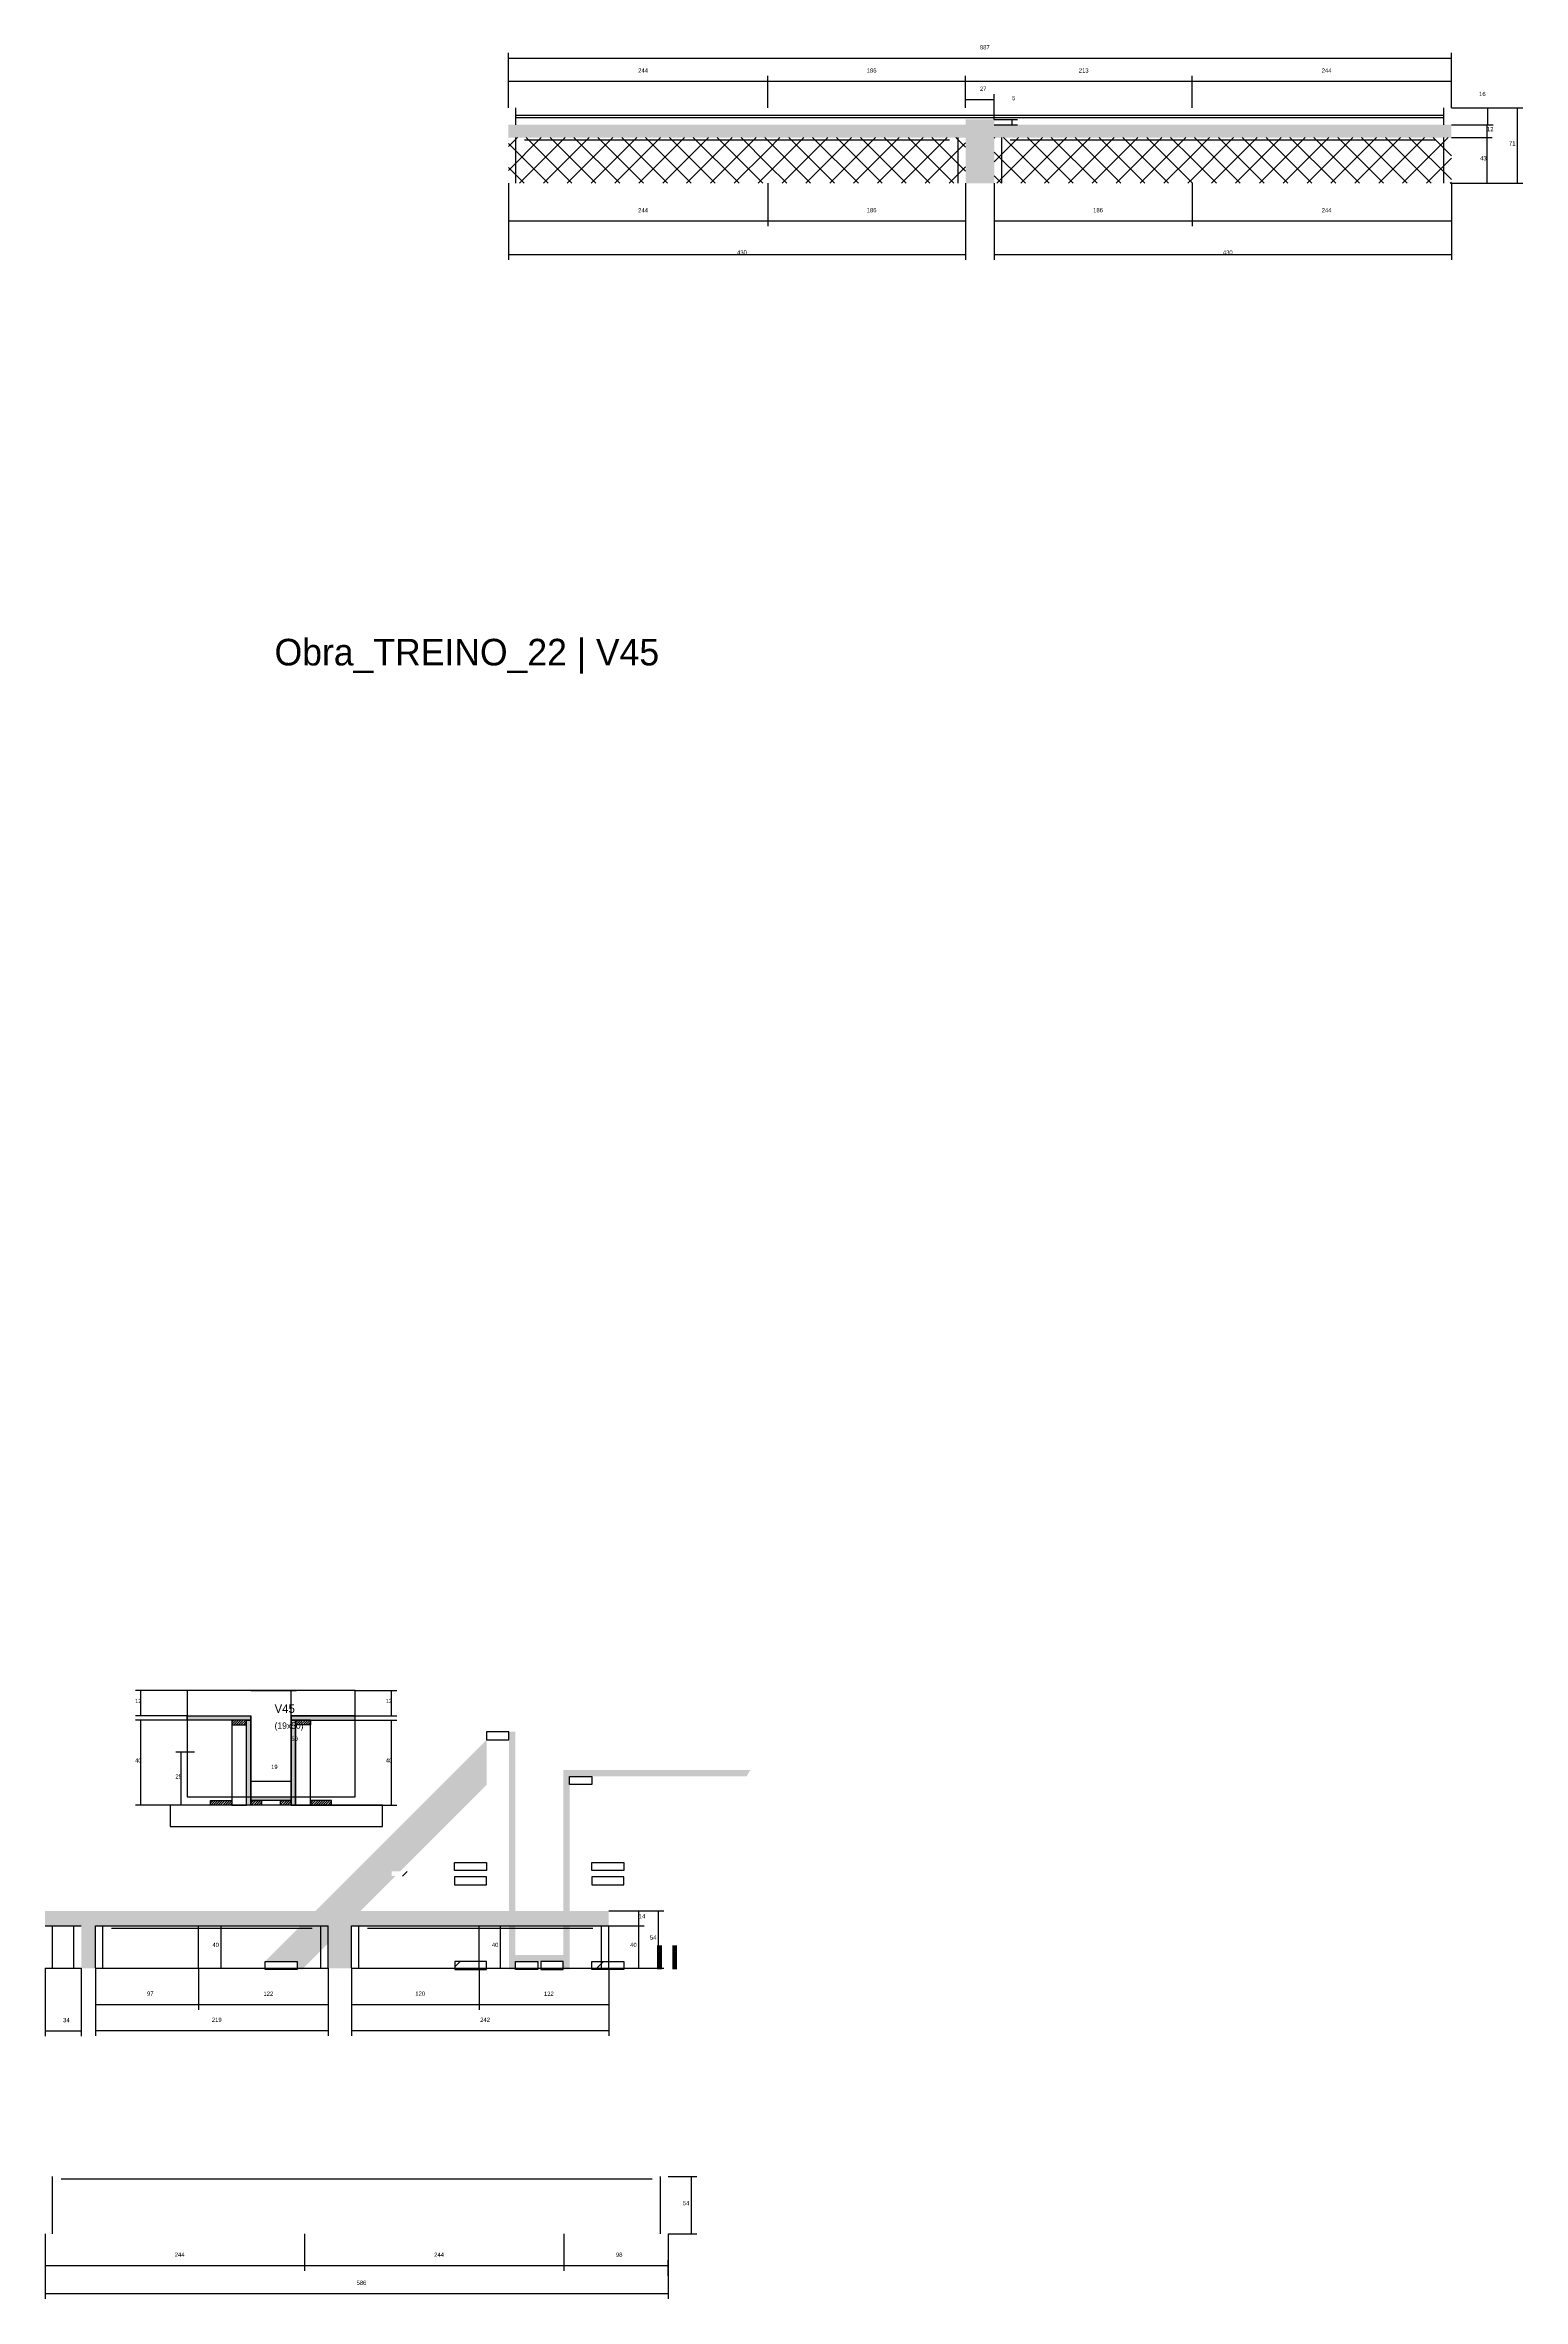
# Model space of a CAD drawing. Header units: metres. Extents: x -65046 to 21926, y -45195 to 1016.
# Drawn here: x 12584 to 13974, y -33546 to -31427 of the extents above; entities that cross this region are included whole.
import ezdxf

# ---------------------------------------------------------------- set-up
doc = ezdxf.new("R2010")
doc.units = ezdxf.units.M
for name, color, linetype in [('CONCRETO', 251, 'Continuous'), ('COTA', 241, 'Continuous'), ('Hachura', 253, 'Continuous'), ('LABEL_ID', 3, 'Continuous'), ('Madeira', 126, 'Continuous'), ('Painéis', 200, 'Continuous'), ('SARR_2.2x7', 40, 'Continuous'), ('Texto Seção', 7, 'Continuous')]:
    doc.layers.add(name, color=color, linetype=linetype)

msp = doc.modelspace()

# ---------------------------------------------------------------- hatches: boundary and pattern name
at = {"layer": 'CONCRETO'}
h = msp.add_hatch(dxfattribs=at)
h.set_pattern_fill('AR-CONC', scale=4)
h.paths.add_polyline_path([(13026.5, -33012.8), (13026.5, -33222.8), (13071.5, -33222.8), (13071.5, -33048.8), (13247.5, -33048.8), (13268.3, -33012.8)])
h = msp.add_hatch(dxfattribs=at)
h.set_pattern_fill('AR-CONC', scale=4)
h.paths.add_polyline_path([(13028.7, -33123.3), (13043.6, -33123.3), (13043.6, -33123.3), (13043.6, -33107.8), (13043.6, -33107.8), (13028.7, -33107.8), (13028.7, -33107.8), (13028.7, -33123.3)])
h = msp.add_hatch(dxfattribs=at)
h.set_pattern_fill('AR-CONC', scale=4)
h.paths.add_polyline_path([(13054.1, -33123.3), (13068.9, -33123.3), (13068.9, -33123.3), (13068.9, -33107.8), (13068.9, -33107.8), (13054.1, -33107.8), (13054.1, -33107.8), (13054.1, -33123.3)])
h = msp.add_hatch(dxfattribs=at)
h.set_pattern_fill('AR-CONC', scale=4)
h.paths.add_polyline_path([(13040.6, -33220.9), (13056.4, -33220.9), (13056.4, -33220.9), (13056.4, -33204.8), (13056.4, -33204.8), (13040.6, -33204.8), (13040.6, -33204.8), (13040.6, -33220.9)])
at = {"layer": 'COTA'}
h = msp.add_hatch(dxfattribs=at)
h.set_pattern_fill('AR-CONC', scale=0.03)
h.paths.add_polyline_path([(13450, -31556.6), (13477, -31556.6), (13477, -31513.6), (13907, -31513.6), (13907, -31501.6), (13477, -31501.6), (13477, -31496.6), (13450, -31496.6), (13450, -31501.6), (13020, -31501.6), (13020, -31513.6), (13450, -31513.6)])
h = msp.add_hatch(dxfattribs=at)
h.set_pattern_fill('AR-CONC', scale=0.03)
h.paths.add_polyline_path([(12872.4, -33195.2), (13114.4, -33195.2), (13114.4, -33181.2), (12584.1, -33181.2), (12584.1, -33195.2), (12618.1, -33195.2), (12618.1, -33235.2), (12631.5, -33235.2), (12631.5, -33195.2), (12850.5, -33195.2), (12850.5, -33235.2), (12872.4, -33235.2)])
at = {"layer": 'Hachura'}
h = msp.add_hatch(dxfattribs=at)
h.set_pattern_fill('ANSI37', scale=5)
h.paths.add_polyline_path([(13264, -31556.6), (13264, -31513.6), (13020, -31513.6), (13020, -31556.6)])
h = msp.add_hatch(dxfattribs=at)
h.set_pattern_fill('ANSI37', scale=5)
h.paths.add_polyline_path([(13264, -31513.6), (13264, -31556.6), (13450, -31556.6), (13450, -31513.6)])
h = msp.add_hatch(dxfattribs=at)
h.set_pattern_fill('ANSI37', scale=5)
h.paths.add_polyline_path([(13477, -31513.6), (13477, -31556.6), (13663, -31556.6), (13663, -31513.6)])
h = msp.add_hatch(dxfattribs=at)
h.set_pattern_fill('ANSI37', scale=5)
h.paths.add_polyline_path([(13663, -31513.6), (13663, -31556.6), (13907, -31556.6), (13907, -31513.6)])
h = msp.add_hatch(color=8, dxfattribs=at)
h.dxf.hatch_style = 1
h.paths.add_polyline_path([(12717.7, -33001.8), (12717.7, -32997.8), (12717.7, -32997.8), (12777.7, -32997.8), (12777.7, -32997.8), (12777.7, -33001.8), (12777.7, -33001.8), (12717.7, -33001.8)])
h = msp.add_hatch(color=8, dxfattribs=at)
h.dxf.hatch_style = 1
h.paths.add_polyline_path([(12875.7, -33001.8), (12875.7, -32997.8), (12875.7, -32997.8), (12815.7, -32997.8), (12815.7, -32997.8), (12815.7, -33001.8), (12815.7, -33001.8), (12875.7, -33001.8)])
h = msp.add_hatch(dxfattribs=at)
h.set_pattern_fill('ANSI31', scale=0.5)
h.paths.add_polyline_path([(12759.7, -33001.8), (12759.7, -33006.2), (12759.7, -33006.2), (12773.7, -33006.2), (12773.7, -33006.2), (12773.7, -33001.8), (12773.7, -33001.8), (12759.7, -33001.8)])
h = msp.add_hatch(color=8, dxfattribs=at)
h.dxf.hatch_style = 1
h.paths.add_polyline_path([(12773.7, -33001.8), (12777.7, -33001.8), (12777.7, -33001.8), (12777.7, -33081.8), (12777.7, -33081.8), (12773.7, -33081.8), (12773.7, -33081.8), (12773.7, -33001.8)])
h = msp.add_hatch(color=8, dxfattribs=at)
h.dxf.hatch_style = 1
h.paths.add_polyline_path([(12999.5, -33062.7), (12999.5, -33020.3), (12791, -33228.8), (12821.1, -33228.8), (12821.1, -33236.3), (12825.9, -33236.3), (12913.7, -33148.5), (12910, -33148.5), (12910, -33144.1), (12918.1, -33144.1)])
h = msp.add_hatch(color=8, dxfattribs=at)
h.dxf.hatch_style = 1
h.paths.add_polyline_path([(12819.7, -33001.8), (12815.7, -33001.8), (12815.7, -33001.8), (12815.7, -33081.8), (12815.7, -33081.8), (12819.7, -33081.8), (12819.7, -33081.8), (12819.7, -33001.8)])
h = msp.add_hatch(dxfattribs=at)
h.set_pattern_fill('ANSI31', scale=0.5)
h.paths.add_polyline_path([(12833.7, -33001.8), (12833.7, -33006.2), (12833.7, -33006.2), (12819.7, -33006.2), (12819.7, -33006.2), (12819.7, -33001.8), (12819.7, -33001.8), (12833.7, -33001.8)])
h = msp.add_hatch(dxfattribs=at)
h.set_pattern_fill('ANSI31', scale=30)
h.paths.add_polyline_path([(12999.5, -33012.8), (13020.5, -33012.8), (13020.5, -33020.3), (12999.5, -33020.3)])
h = msp.add_hatch(color=8, dxfattribs=at)
h.dxf.hatch_style = 1
h.paths.add_polyline_path([(13026.5, -33012.8), (13020.5, -33012.8), (13020.5, -33012.8), (13020.5, -33236.3), (13020.5, -33236.3), (13026.5, -33236.3), (13026.5, -33236.3), (13026.5, -33012.8)])
h = msp.add_hatch(color=8, dxfattribs=at)
h.dxf.hatch_style = 1
h.paths.add_polyline_path([(13247.5, -33048.8), (13071.5, -33048.8), (13071.5, -33048.8), (13071.5, -33054.8), (13071.5, -33054.8), (13244, -33054.8), (13244, -33054.8), (13247.5, -33048.8)])
h = msp.add_hatch(color=8, dxfattribs=at)
h.dxf.hatch_style = 1
h.paths.add_polyline_path([(13077.5, -33054.8), (13071.5, -33054.8), (13071.5, -33054.8), (13071.5, -33236.3), (13071.5, -33236.3), (13077.5, -33236.3), (13077.5, -33236.3), (13077.5, -33054.8)])
h = msp.add_hatch(dxfattribs=at)
h.set_pattern_fill('ANSI31', scale=30)
h.paths.add_polyline_path([(13077.5, -33054.8), (13098.5, -33054.8), (13098.5, -33062.3), (13077.5, -33062.3)])
h = msp.add_hatch(dxfattribs=at)
h.set_pattern_fill('ANSI31', scale=0.5)
h.paths.add_polyline_path([(12739.7, -33081.8), (12739.7, -33077.4), (12739.7, -33077.4), (12759.7, -33077.4), (12759.7, -33077.4), (12759.7, -33081.8), (12759.7, -33081.8), (12739.7, -33081.8)])
h = msp.add_hatch(color=8, dxfattribs=at)
h.dxf.hatch_style = 1
h.paths.add_polyline_path([(12777.7, -33077.4), (12777.7, -33073.8), (12777.7, -33073.8), (12815.7, -33073.8), (12815.7, -33073.8), (12815.7, -33077.4), (12815.7, -33077.4), (12777.7, -33077.4)])
h = msp.add_hatch(dxfattribs=at)
h.set_pattern_fill('ANSI31', scale=0.5)
h.paths.add_polyline_path([(12777.7, -33081.8), (12777.7, -33077.4), (12777.7, -33077.4), (12787.7, -33077.4), (12787.7, -33077.4), (12787.7, -33081.8), (12787.7, -33081.8), (12777.7, -33081.8)])
h = msp.add_hatch(dxfattribs=at)
h.set_pattern_fill('ANSI31', scale=0.5)
h.paths.add_polyline_path([(12805.7, -33081.8), (12805.7, -33077.4), (12805.7, -33077.4), (12815.7, -33077.4), (12815.7, -33077.4), (12815.7, -33081.8), (12815.7, -33081.8), (12805.7, -33081.8)])
h = msp.add_hatch(dxfattribs=at)
h.set_pattern_fill('ANSI31', scale=0.5)
h.paths.add_polyline_path([(12853.7, -33081.8), (12853.7, -33077.4), (12853.7, -33077.4), (12833.7, -33077.4), (12833.7, -33077.4), (12833.7, -33081.8), (12833.7, -33081.8), (12853.7, -33081.8)])
h = msp.add_hatch(dxfattribs=at)
h.set_pattern_fill('ANSI32', scale=20)
h.paths.add_polyline_path([(12910, -33148.5), (12910, -33144.1), (12955, -33144.1), (12955, -33148.5)])
h = msp.add_hatch(dxfattribs=at)
h.set_pattern_fill('ANSI31', scale=30)
h.paths.add_polyline_path([(12999.5, -33143.3), (12999.5, -33135.8), (12969.4, -33135.8), (12969.4, -33143.3)])
h = msp.add_hatch(dxfattribs=at)
h.set_pattern_fill('ANSI31', scale=30)
h.paths.add_polyline_path([(13128.5, -33143.3), (13128.5, -33135.8), (13098.5, -33135.8), (13098.5, -33143.3)])
h = msp.add_hatch(dxfattribs=at)
h.set_pattern_fill('ANSI31', scale=30)
h.paths.add_polyline_path([(12969.4, -33156.8), (12999.5, -33156.8), (12999.5, -33149.3), (12969.4, -33149.3)])
h = msp.add_hatch(dxfattribs=at)
h.set_pattern_fill('ANSI31', scale=30)
h.paths.add_polyline_path([(13098.5, -33156.8), (13128.5, -33156.8), (13128.5, -33149.3), (13098.5, -33149.3)])
h = msp.add_hatch(dxfattribs=at)
h.set_pattern_fill('ANSI31', scale=30)
h.paths.add_polyline_path([(12821.1, -33236.3), (12821.1, -33228.8), (12791, -33228.8), (12791, -33236.3)])
h = msp.add_hatch(dxfattribs=at)
h.set_pattern_fill('ANSI31', scale=30)
h.paths.add_polyline_path([(12969.5, -33236.3), (12999.5, -33236.3), (12999.5, -33228.8), (12969.5, -33228.8)])
h = msp.add_hatch(color=8, dxfattribs=at)
h.dxf.hatch_style = 1
h.paths.add_polyline_path([(13071.5, -33222.8), (13026.5, -33222.8), (13026.5, -33222.8), (13026.5, -33228.8), (13026.5, -33228.8), (13071.5, -33228.8), (13071.5, -33228.8), (13071.5, -33222.8)])
h = msp.add_hatch(dxfattribs=at)
h.set_pattern_fill('ANSI31', scale=30)
h.paths.add_polyline_path([(13026.5, -33228.8), (13047.5, -33228.8), (13047.5, -33236.3), (13026.5, -33236.3)])
h = msp.add_hatch(dxfattribs=at)
h.set_pattern_fill('ANSI31', scale=30)
h.paths.add_polyline_path([(13071.5, -33236.3), (13071.5, -33228.8), (13050.5, -33228.8), (13050.5, -33236.3)])
h = msp.add_hatch(dxfattribs=at)
h.set_pattern_fill('ANSI31', scale=30)
h.paths.add_polyline_path([(13128.5, -33228.8), (13098.5, -33228.8), (13098.5, -33236.3), (13128.5, -33236.3)])
h = msp.add_hatch(color=8, dxfattribs=at)
h.dxf.hatch_style = 1
h.paths.add_polyline_path([(13159.8, -33236.3), (13164.3, -33236.3), (13164.3, -33213.5), (13159.8, -33213.5)])
h = msp.add_hatch(color=8, dxfattribs=at)
h.dxf.hatch_style = 1
h.paths.add_polyline_path([(13174.2, -33236.3), (13178.7, -33236.3), (13178.7, -33213.5), (13174.2, -33213.5)])

# ---------------------------------------------------------------- linework, layer by layer
at = {"layer": 'CONCRETO'}
for points in [[(12875.7, -32997.8), (12875.7, -32973.8), (12717.7, -32973.8), (12717.7, -32997.8), (12777.7, -32997.8), (12777.7, -33073.8), (12815.7, -33073.8), (12815.7, -33007.8), (12815.7, -32997.8)], [(12717.7, -33073.8), (12875.7, -33073.8), (12875.7, -32973.8), (12717.7, -32973.8)]]:
    msp.add_lwpolyline(points, close=True, dxfattribs=at)
at = {"layer": 'COTA'}
for p, q in [((13020, -31485.6), (13020, -31433.8)), ((13020, -31438.8), (13907, -31438.8)), ((13907, -31485.6), (13907, -31433.8)), ((13020, -31485.6), (13020, -31455.7)), ((13020, -31460.7), (13264, -31460.7)), ((13264, -31485.6), (13264, -31455.7)), ((13264, -31485.6), (13264, -31455.7)), ((13264, -31460.7), (13450, -31460.7)), ((13450, -31485.6), (13450, -31455.7)), ((13450, -31485.6), (13450, -31455.7)), ((13450, -31460.7), (13663, -31460.7)), ((13450, -31485.6), (13450, -31472.8)), ((13477, -31496.6), (13477, -31472.8)), ((13663, -31485.6), (13663, -31455.7)), ((13663, -31485.6), (13663, -31455.7)), ((13663, -31460.7), (13907, -31460.7)), ((13907, -31485.6), (13907, -31455.7)), ((13450, -31477.8), (13477, -31477.8)), ((13907, -31485.6), (13974.3, -31485.6)), ((13907, -31485.6), (13946.2, -31485.6)), ((13941.2, -31501.6), (13941.2, -31485.6)), ((13969.3, -31556.6), (13969.3, -31485.6)), ((13477, -31496.6), (13498.8, -31496.6)), ((13477, -31501.6), (13498.8, -31501.6)), ((13493.8, -31501.6), (13493.8, -31496.6)), ((13907, -31501.6), (13945.5, -31501.6)), ((13907, -31501.6), (13946.2, -31501.6)), ((13907, -31513.6), (13945.5, -31513.6)), ((13907, -31513.6), (13945.5, -31513.6)), ((13940.5, -31513.6), (13940.5, -31501.6)), ((13940.5, -31556.6), (13940.5, -31513.6)), ((13020, -31556.6), (13020, -31597)), ((13020, -31556.6), (13020, -31628.7)), ((13264, -31556.6), (13264, -31597)), ((13264, -31556.6), (13264, -31597)), ((13450, -31556.6), (13450, -31597)), ((13450, -31556.6), (13450, -31628.7)), ((13477, -31556.6), (13477, -31597)), ((13477, -31556.6), (13477, -31628.7)), ((13663, -31556.6), (13663, -31597)), ((13663, -31556.6), (13663, -31597)), ((13907, -31556.6), (13907, -31597)), ((13907, -31556.6), (13907, -31628.7)), ((13907, -31556.6), (13945.5, -31556.6)), ((13907, -31556.6), (13974.3, -31556.6)), ((13020, -31592), (13264, -31592)), ((13264, -31592), (13450, -31592)), ((13477, -31592), (13663, -31592)), ((13663, -31592), (13907, -31592)), ((13020, -31623.7), (13450, -31623.7)), ((13477, -31623.7), (13907, -31623.7)), ((12717.7, -32973.8), (12669.3, -32973.8)), ((12674.3, -32997.8), (12674.3, -32973.8)), ((12777.7, -32973.8), (12820.7, -32973.8)), ((12815.7, -33073.8), (12815.7, -32973.8)), ((12875.7, -32973.8), (12915.1, -32973.8)), ((12910.1, -32997.8), (12910.1, -32973.8)), ((12717.7, -32997.8), (12669.3, -32997.8)), ((12875.7, -32997.8), (12915.1, -32997.8)), ((12717.7, -33001.8), (12669.3, -33001.8)), ((12674.3, -33081.8), (12674.3, -33001.8)), ((12833.7, -33001.8), (12915.1, -33001.8)), ((12910.1, -33081.8), (12910.1, -33001.8)), ((12724.7, -33031.8), (12707.2, -33031.8)), ((12712.2, -33081.8), (12712.2, -33031.8)), ((12777.7, -33073.8), (12777.7, -33054.3)), ((12777.7, -33059.3), (12815.7, -33059.3)), ((12815.7, -33073.8), (12815.7, -33054.3)), ((12739.7, -33081.8), (12669.3, -33081.8)), ((12731.6, -33081.8), (12707.2, -33081.8)), ((12777.7, -33073.8), (12820.7, -33073.8)), ((12853.7, -33081.8), (12915.1, -33081.8)), ((13114.4, -33181.2), (13147.6, -33181.2)), ((13114.4, -33181.2), (13166.2, -33181.2)), ((13142.6, -33195.2), (13142.6, -33181.2)), ((13161.2, -33235.2), (13161.2, -33181.2)), ((12740, -33195.2), (12754.6, -33195.2)), ((12749.6, -33235.2), (12749.6, -33195.2)), ((13003.8, -33195.2), (13017.5, -33195.2)), ((13012.5, -33235.2), (13012.5, -33195.2)), ((13114.4, -33195.2), (13147.6, -33195.2)), ((13114.4, -33195.2), (13147.6, -33195.2)), ((13142.6, -33235.2), (13142.6, -33195.2)), ((12584.1, -33235.2), (12584.1, -33299.1)), ((12618.1, -33235.2), (12618.1, -33299.1)), ((12631.5, -33235.2), (12631.5, -33274.1)), ((12631.5, -33235.2), (12631.5, -33298.7)), ((12728.5, -33235.2), (12728.5, -33274.1)), ((12728.5, -33235.2), (12728.5, -33274.1)), ((12740, -33235.2), (12754.6, -33235.2)), ((12850.5, -33235.2), (12850.5, -33274.1)), ((12850.5, -33235.2), (12850.5, -33298.7)), ((12872.4, -33235.2), (12872.4, -33274.1)), ((12872.4, -33235.2), (12872.4, -33298.7)), ((12992.4, -33235.2), (12992.4, -33274.1)), ((12992.4, -33235.2), (12992.4, -33274.1)), ((13003.8, -33235.2), (13017.5, -33235.2)), ((13114.4, -33235.2), (13114.4, -33274.1)), ((13114.4, -33235.2), (13114.4, -33298.7)), ((13114.4, -33235.2), (13147.6, -33235.2)), ((13114.4, -33235.2), (13166.2, -33235.2)), ((12631.5, -33269.1), (12728.5, -33269.1)), ((12728.5, -33269.1), (12850.5, -33269.1)), ((12872.4, -33269.1), (12992.4, -33269.1)), ((12992.4, -33269.1), (13114.4, -33269.1)), ((12584.1, -33294.1), (12618.1, -33294.1)), ((12631.5, -33293.7), (12850.5, -33293.7)), ((12872.4, -33293.7), (13114.4, -33293.7)), ((13170.1, -33431), (13197.1, -33431)), ((13192.1, -33485), (13192.1, -33431)), ((12584.1, -33485), (12584.1, -33519.6)), ((12584.1, -33485), (12584.1, -33546.1)), ((12828.1, -33485), (12828.1, -33519.6)), ((12828.1, -33485), (12828.1, -33519.6)), ((13072.1, -33485), (13072.1, -33519.6)), ((13072.1, -33485), (13072.1, -33519.6)), ((13170.1, -33485), (13197.1, -33485)), ((13170.1, -33485), (13170.1, -33546.1)), ((12584.1, -33514.6), (12828.1, -33514.6)), ((12828.1, -33514.6), (13072.1, -33514.6)), ((13072.1, -33514.6), (13170.1, -33514.6)), ((13170.1, -33524.3), (13170.1, -33509.6)), ((12584.1, -33541.1), (13170.1, -33541.1))]:
    msp.add_line(p, q, dxfattribs=at)
at = {"layer": 'Madeira'}
for points in [[(12759.7, -33001.8), (12759.7, -33006.2), (12773.7, -33006.2), (12773.7, -33001.8)], [(12759.7, -33081.8), (12773.7, -33081.8), (12773.7, -33001.8), (12759.7, -33001.8)], [(12833.7, -33001.8), (12833.7, -33006.2), (12819.7, -33006.2), (12819.7, -33001.8)], [(12833.7, -33001.8), (12819.7, -33001.8), (12819.7, -33081.8), (12833.7, -33081.8)], [(12999.5, -33020.3), (13020.5, -33020.3), (13020.5, -33012.8), (12999.5, -33012.8)], [(13098.5, -33062.3), (13077.5, -33062.3), (13077.5, -33054.8), (13098.5, -33054.8)], [(12701.8, -33101.8), (12901.4, -33101.8), (12901.4, -33081.8), (12701.8, -33081.8)], [(12739.7, -33081.8), (12739.7, -33077.4), (12759.7, -33077.4), (12759.7, -33081.8)], [(12777.7, -33081.8), (12777.7, -33077.4), (12787.7, -33077.4), (12787.7, -33081.8)], [(12805.7, -33081.8), (12805.7, -33077.4), (12815.7, -33077.4), (12815.7, -33081.8)], [(12853.7, -33081.8), (12853.7, -33077.4), (12833.7, -33077.4), (12833.7, -33081.8)], [(12969.4, -33135.8), (12999.5, -33135.8), (12999.5, -33143.3), (12969.4, -33143.3)], [(13098.5, -33135.8), (13128.5, -33135.8), (13128.5, -33143.3), (13098.5, -33143.3)], [(12969.4, -33156.8), (12999.5, -33156.8), (12999.5, -33149.3), (12969.4, -33149.3)], [(13098.5, -33156.8), (13128.5, -33156.8), (13128.5, -33149.3), (13098.5, -33149.3)], [(12791, -33228.8), (12821.1, -33228.8), (12821.1, -33236.3), (12791, -33236.3)], [(12969.5, -33236.3), (12999.5, -33236.3), (12999.5, -33228.8), (12969.5, -33228.8)], [(13047.5, -33236.3), (13026.5, -33236.3), (13026.5, -33228.8), (13047.5, -33228.8)], [(13050.5, -33236.3), (13071.5, -33236.3), (13071.5, -33228.8), (13050.5, -33228.8)], [(13128.5, -33236.3), (13098.5, -33236.3), (13098.5, -33228.8), (13128.5, -33228.8)]]:
    msp.add_lwpolyline(points, close=True, dxfattribs=at)
at = {"layer": 'Painéis'}
for p, q in [((12717.7, -32997.8), (12777.7, -32997.8)), ((12717.7, -33001.8), (12717.7, -32997.8)), ((12777.7, -33001.8), (12777.7, -32997.8)), ((12815.7, -32997.8), (12875.7, -32997.8)), ((12815.7, -33001.8), (12815.7, -32997.8)), ((12875.7, -33001.8), (12875.7, -32997.8)), ((12777.7, -33081.8), (12777.7, -33001.8)), ((12815.7, -33081.8), (12815.7, -33001.8)), ((12777.7, -33073.8), (12815.7, -33073.8)), ((12777.7, -33077.4), (12777.7, -33073.8)), ((12815.7, -33077.4), (12815.7, -33073.8)), ((12584.1, -33195.2), (12618.1, -33195.2)), ((12631.5, -33195.2), (12850.5, -33195.2)), ((12631.5, -33235.2), (12631.5, -33195.2)), ((12728.5, -33235.2), (12728.5, -33195.2)), ((12850.5, -33235.2), (12850.5, -33195.2)), ((12872.4, -33195.2), (13114.4, -33195.2)), ((12872.4, -33235.2), (12872.4, -33195.2)), ((12992.4, -33235.2), (12992.4, -33195.2)), ((13114.4, -33235.2), (13114.4, -33195.2)), ((12584.1, -33235.2), (12618.1, -33235.2)), ((12631.5, -33235.2), (12850.5, -33235.2)), ((12872.4, -33235.2), (13114.4, -33235.2))]:
    msp.add_line(p, q, dxfattribs=at)
for points in [[(12717.7, -33001.8), (12717.7, -32997.8), (12777.7, -32997.8), (12777.7, -33001.8)], [(12875.7, -33001.8), (12875.7, -32997.8), (12815.7, -32997.8), (12815.7, -33001.8)], [(12773.7, -33001.8), (12777.7, -33001.8), (12777.7, -33081.8), (12773.7, -33081.8)], [(12819.7, -33001.8), (12815.7, -33001.8), (12815.7, -33081.8), (12819.7, -33081.8)], [(12777.7, -33077.4), (12777.7, -33073.8), (12815.7, -33073.8), (12815.7, -33077.4)]]:
    msp.add_lwpolyline(points, close=True, dxfattribs=at)
at = {"layer": 'SARR_2.2x7'}
for p, q in [((13027, -31501.6), (13027, -31485.6)), ((13027, -31492.6), (13264, -31492.6)), ((13027, -31494.6), (13264, -31494.6)), ((13264, -31492.6), (13663, -31492.6)), ((13264, -31494.6), (13663, -31494.6)), ((13663, -31492.6), (13900, -31492.6)), ((13663, -31494.6), (13900, -31494.6)), ((13900, -31501.6), (13900, -31485.6)), ((13027, -31556.6), (13027, -31513.6)), ((13035, -31515.8), (13264, -31515.8)), ((13264, -31515.8), (13435, -31515.8)), ((13443, -31556.6), (13443, -31513.6)), ((13484, -31556.6), (13484, -31513.6)), ((13492, -31515.8), (13663, -31515.8)), ((13663, -31515.8), (13892, -31515.8)), ((13900, -31556.6), (13900, -31513.6)), ((12591.1, -33235.2), (12591.1, -33195.2)), ((12611.1, -33235.2), (12611.1, -33195.2)), ((12638.5, -33235.2), (12638.5, -33195.2)), ((12646.5, -33197.4), (12728.5, -33197.4)), ((12728.5, -33197.4), (12835.5, -33197.4)), ((12843.5, -33235.2), (12843.5, -33195.2)), ((12879.4, -33235.2), (12879.4, -33195.2)), ((12887.4, -33197.4), (12992.4, -33197.4)), ((12992.4, -33197.4), (13099.4, -33197.4)), ((13107.4, -33235.2), (13107.4, -33195.2)), ((12591.1, -33485), (12591.1, -33431)), ((12599.1, -33433.2), (12828.1, -33433.2)), ((12828.1, -33433.2), (13072.1, -33433.2)), ((13072.1, -33433.2), (13155.1, -33433.2)), ((13163.1, -33485), (13163.1, -33431))]:
    msp.add_line(p, q, dxfattribs=at)

# ---------------------------------------------------------------- texts
at = {"layer": 'COTA'}
for s, p in [('887', (13463.5, -31430.7)), ('244', (13142, -31452.6)), ('186', (13357, -31452.6)), ('213', (13556.5, -31452.5)), ('244', (13785, -31452.6)), ('27', (13463.5, -31469.7)), ('16', (13933.1, -31474.6)), ('5', (13493.8, -31478.5)), ('12', (13940.5, -31507.6)), ('43', (13934, -31535.1)), ('71', (13961.2, -31521.1)), ('244', (13142, -31584)), ('186', (13357, -31583.9)), ('186', (13570, -31583.9)), ('244', (13785, -31584)), ('430', (13235, -31623.7)), ('430', (13692, -31623.7)), ('12', (12668.8, -32985.8)), ('12', (12904.6, -32985.8)), ('50', (12815.7, -33021.4)), ('40', (12668.8, -33041.8)), ('40', (12904.6, -33041.8)), ('25', (12706.7, -33056.8)), ('19', (12796.7, -33047.8)), ('14', (13142.6, -33188.2)), ('40', (12741.5, -33215.2)), ('40', (13004.4, -33215.2)), ('40', (13134.5, -33215.2)), ('54', (13153.1, -33208.2)), ('97', (12680, -33261)), ('122', (12789.5, -33261.1)), ('120', (12932.4, -33261)), ('122', (13053.4, -33261.1)), ('34', (12601.1, -33285.9)), ('219', (12741, -33285.6)), ('242', (12993.4, -33285.6)), ('54', (13184, -33458)), ('244', (12706.1, -33506.5)), ('244', (12950.1, -33506.5)), ('98', (13121.1, -33506.5)), ('586', (12877.1, -33532.9))]:
    msp.add_text(s, height=4, dxfattribs=at).set_placement(p)
at = {"layer": 'LABEL_ID'}
msp.add_text('Obra_TREINO_22 | V45', height=25, dxfattribs=at).set_placement((12800, -32010))
at = {"layer": 'Texto Seção'}
for s, height, p in [('V45', 8, (12800, -32995)), ('(19x50)', 6, (12800, -33010))]:
    msp.add_text(s, height=height, dxfattribs=at).set_placement(p)

doc.saveas('drawing.dxf')
